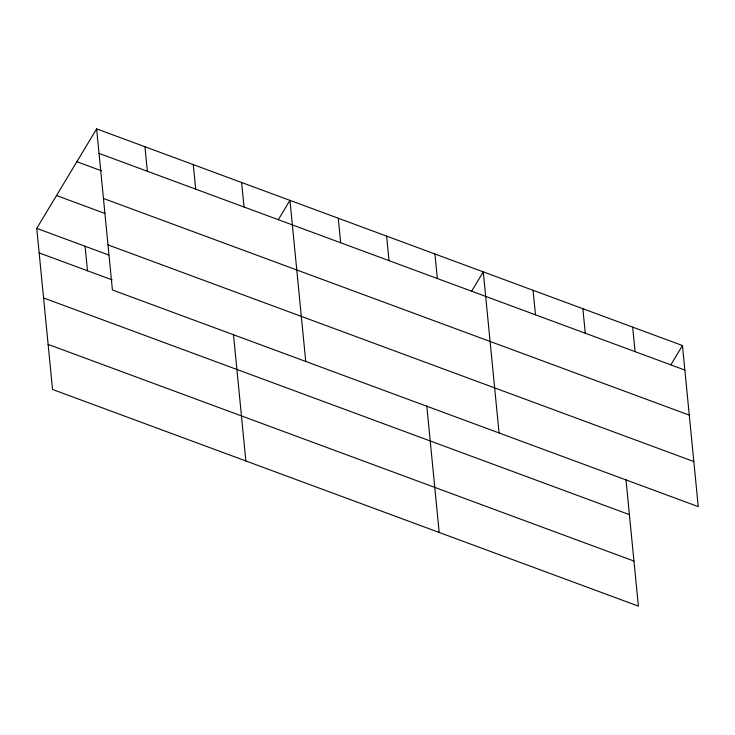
<?xml version="1.0" encoding="UTF-8"?>
<svg xmlns="http://www.w3.org/2000/svg" width="735" height="735" viewBox="0 0 735 735"><rect width="100%" height="100%" fill="white"/><g stroke="black" fill="none" stroke-linecap="round" stroke-linejoin="round"><path stroke-width="1.1" d="M625.981 479.698L638.375 606.127L52.543 389.467L36.75 228.374L96.625 128.873L682.457 345.533L698.25 506.626L112.418 289.967L96.625 128.873M278.326 219.682L289.948 200.37L305.742 361.464M471.649 291.179L483.272 271.867L499.065 432.961M670.834 364.845L682.457 345.533M99.023 153.394L684.855 370.054M76.863 161.709L101.568 170.842M103.442 198.459L689.274 415.119M56.512 195.538L104.839 213.416M107.999 244.893L693.831 461.552M36.75 228.374L108.706 254.99M39.157 252.895L112.189 279.906M43.576 297.96L629.408 514.629M48.124 344.403L633.956 561.062M632.66 327.121L635.068 351.633M582.864 308.7L585.271 333.221M533.068 290.288L535.475 314.8M434.945 253.998L437.343 278.51M426.796 406.032L439.19 532.462M386.61 236.119L389.017 260.64M338.275 218.249L340.682 242.761M241.613 182.5L244.02 207.013M233.473 334.535L245.867 460.964M193.287 164.622L195.694 189.143M144.951 146.743L147.358 171.264M85.085 246.253L87.483 270.774"/></g></svg>
